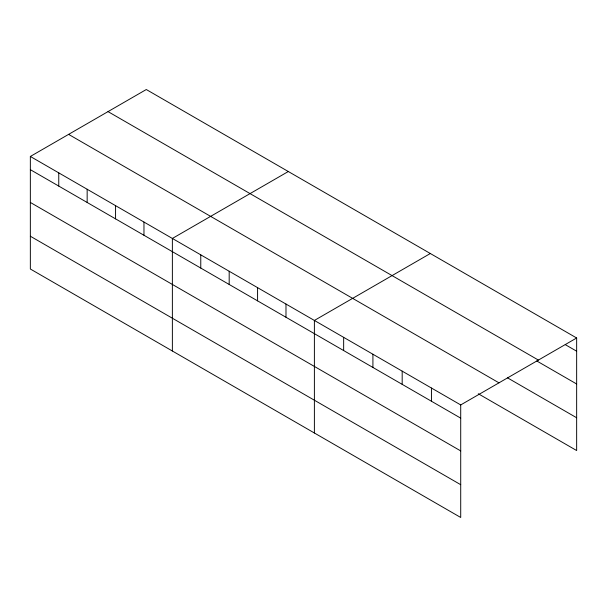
<?xml version="1.0" encoding="UTF-8"?>
<svg xmlns="http://www.w3.org/2000/svg" width="607" height="607" viewBox="0 0 607 607"><rect width="100%" height="100%" fill="white"/><g stroke="black" fill="none" stroke-linecap="round" stroke-linejoin="round"><path stroke-width="0.91" d="M460.713 450.918L460.713 404.93L30.35 156.462L30.35 269.007L460.713 517.475L460.713 450.918L30.35 202.45M478.286 393.753L576.65 450.538L576.65 337.993L146.287 89.525L30.35 156.462M288.302 171.523L172.373 238.452L172.373 350.998M430.325 253.514L314.388 320.45L314.388 432.996M460.713 404.93L576.65 337.993M565.269 344.632L576.65 351.203M108.023 111.612L538.394 360.08M536.816 360.99L576.65 383.988M507.551 377.865L576.65 417.76M68.606 134.375L498.977 382.842M30.35 169.672L460.713 418.14M30.35 236.229L460.713 484.697M431.448 388.032L431.448 401.242M402.183 371.135L402.183 384.345M372.918 354.238L372.918 367.455M343.653 337.348L343.653 350.558M285.988 304.046L285.988 317.264M257.58 287.65L257.58 300.86M229.18 271.253L229.18 284.463M200.773 254.857L200.773 268.066M143.965 222.056L143.965 235.266M115.565 205.659L115.565 218.869M87.158 189.255L87.158 202.472M58.758 172.858L58.758 186.068"/></g></svg>
